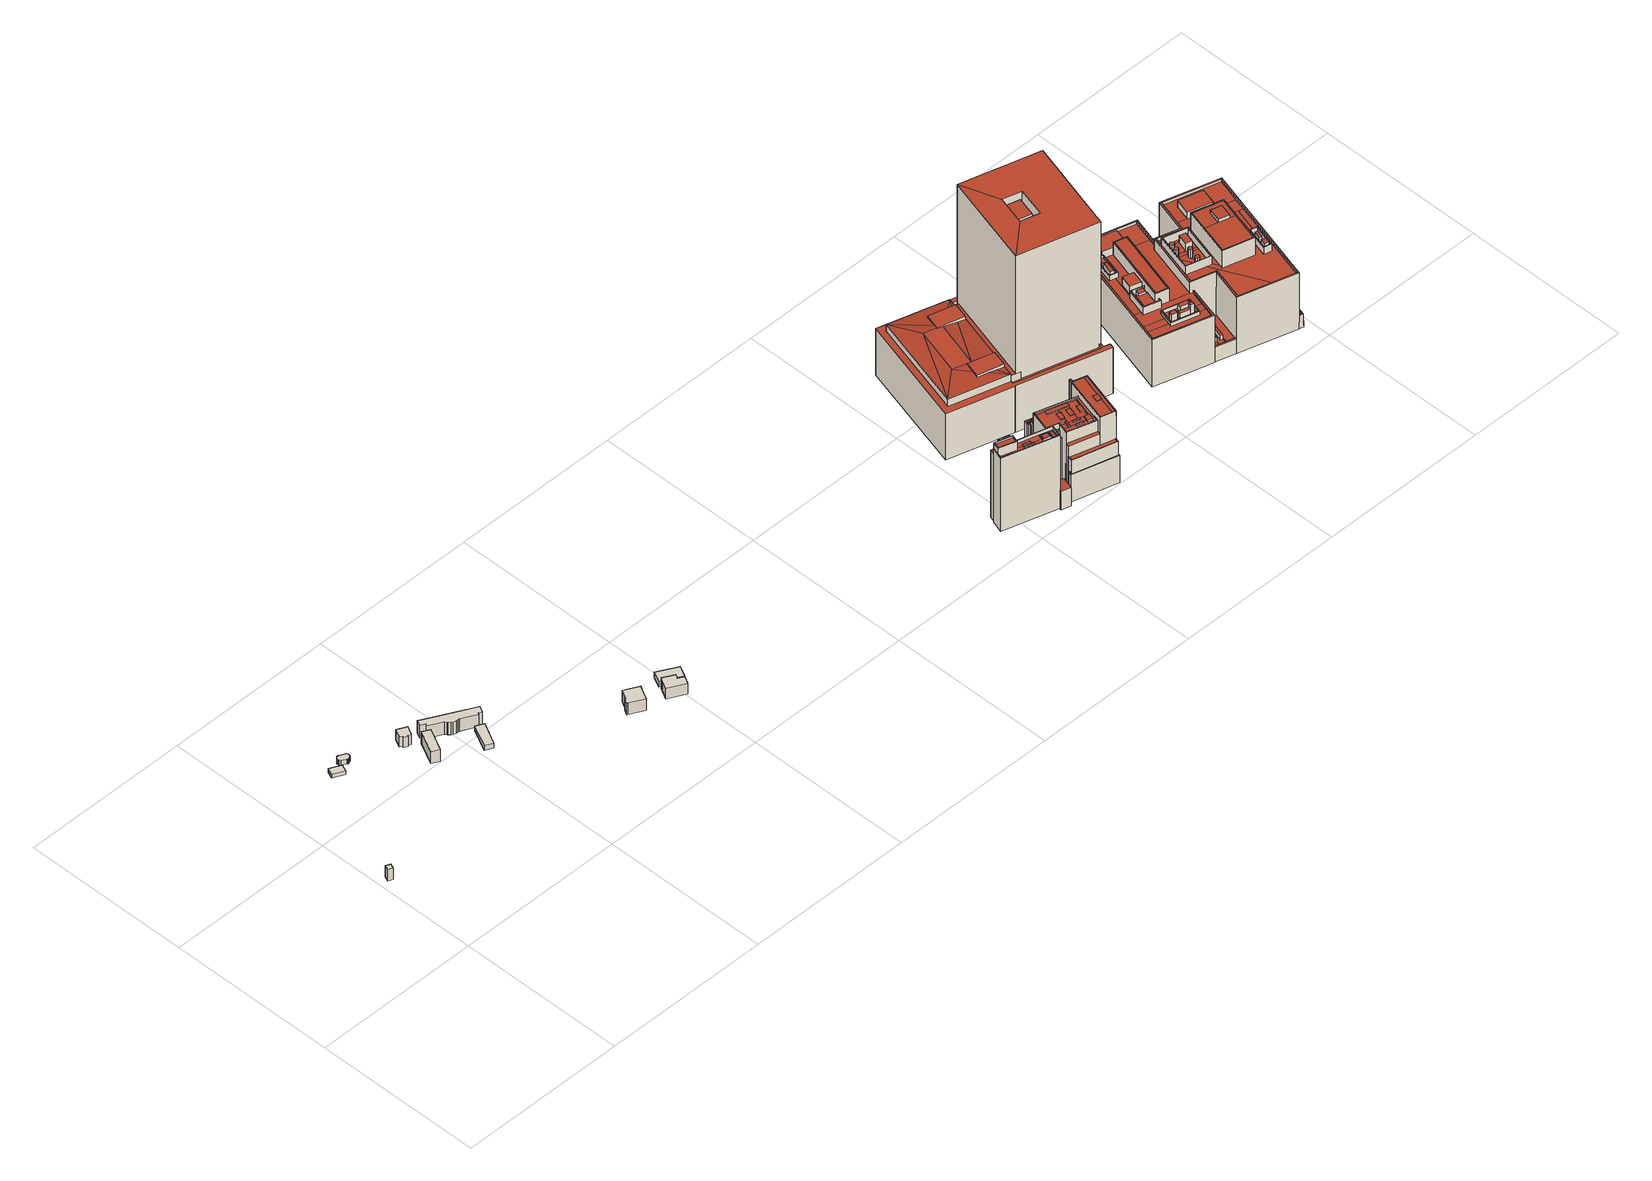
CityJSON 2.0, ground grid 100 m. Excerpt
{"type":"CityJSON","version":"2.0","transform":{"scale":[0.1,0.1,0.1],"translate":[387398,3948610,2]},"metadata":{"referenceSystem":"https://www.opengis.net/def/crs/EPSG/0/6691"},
"CityObjects":{
"building1":{"type":"Building","attributes":{"大字・町コード":"52","13_区市町村コード_大字・町コード_町・丁目コード":"13101052000","measuredHeight":7.7,"BuildingDetails.buildingRoofEdgeArea":8.71,"BuildingDetails.districtsAndZonesType":"5","BuildingDetails.prefecture":"13","BuildingDetails.city":"13101","BuildingDetails.surveyYear":2016},"address":[{"country":"日本","locality":"東京都千代田区日比谷公園"}],"geometry":[{"type":"Solid","lod":"1","boundaries":[[[[0,1,2,3]],[[2,4,5,3]],[[1,6,4,2]],[[0,7,6,1]],[[3,5,7,0]],[[4,6,7,5]]]]}]},
"building2":{"type":"Building","attributes":{"大字・町コード":"52","13_区市町村コード_大字・町コード_町・丁目コード":"13101052000","measuredHeight":5.7,"BuildingDetails.buildingRoofEdgeArea":31.74,"BuildingDetails.districtsAndZonesType":"5","BuildingDetails.prefecture":"13","BuildingDetails.city":"13101","BuildingDetails.surveyYear":2016},"address":[{"country":"日本","locality":"東京都千代田区日比谷公園"}],"geometry":[{"type":"Solid","lod":"1","boundaries":[[[[8,9,10,11]],[[10,12,13,11]],[[9,14,12,10]],[[8,15,14,9]],[[11,13,15,8]],[[12,14,15,13]]]]}]},
"building3":{"type":"Building","attributes":{"大字・町コード":"52","13_区市町村コード_大字・町コード_町・丁目コード":"13101052000","measuredHeight":4.7,"BuildingDetails.buildingRoofEdgeArea":23.16,"BuildingDetails.districtsAndZonesType":"5","BuildingDetails.prefecture":"13","BuildingDetails.city":"13101","BuildingDetails.surveyYear":2016},"address":[{"country":"日本","locality":"東京都千代田区日比谷公園"}],"geometry":[{"type":"Solid","lod":"1","boundaries":[[[[16,17,18,19,20,21,22,23,24,25,26,27,28,29,30,31,32,33,34,35,36,37,38]],[[37,39,40,38]],[[36,41,39,37]],[[35,42,41,36]],[[34,43,42,35]],[[33,44,43,34]],[[32,45,44,33]],[[31,46,45,32]],[[30,47,46,31]],[[29,48,47,30]],[[28,49,48,29]],[[27,50,49,28]],[[26,51,50,27]],[[25,52,51,26]],[[24,53,52,25]],[[23,54,53,24]],[[22,55,54,23]],[[21,56,55,22]],[[20,57,56,21]],[[19,58,57,20]],[[18,59,58,19]],[[17,60,59,18]],[[16,61,60,17]],[[38,40,61,16]],[[39,41,42,43,44,45,46,47,48,49,50,51,52,53,54,55,56,57,58,59,60,61,40]]]]}]},
"building4":{"type":"Building","attributes":{"大字・町コード":"52","13_区市町村コード_大字・町コード_町・丁目コード":"13101052000","measuredHeight":10.8,"BuildingDetails.buildingRoofEdgeArea":73.66,"BuildingDetails.districtsAndZonesType":"5","BuildingDetails.prefecture":"13","BuildingDetails.city":"13101","BuildingDetails.surveyYear":2016},"address":[{"country":"日本","locality":"東京都千代田区日比谷公園"}],"geometry":[{"type":"Solid","lod":"1","boundaries":[[[[62,63,64,65]],[[64,66,67,65]],[[63,68,66,64]],[[62,69,68,63]],[[65,67,69,62]],[[66,68,69,67]]]]}]},
"building5":{"type":"Building","attributes":{"大字・町コード":"52","13_区市町村コード_大字・町コード_町・丁目コード":"13101052000","measuredHeight":10.6,"BuildingDetails.buildingRoofEdgeArea":38.74,"BuildingDetails.districtsAndZonesType":"5","BuildingDetails.prefecture":"13","BuildingDetails.city":"13101","BuildingDetails.surveyYear":2016},"address":[{"country":"日本","locality":"東京都千代田区日比谷公園"}],"geometry":[{"type":"Solid","lod":"1","boundaries":[[[[70,71,72,73,74,75,76,77]],[[76,78,79,77]],[[75,80,78,76]],[[74,81,80,75]],[[73,82,81,74]],[[72,83,82,73]],[[71,84,83,72]],[[70,85,84,71]],[[77,79,85,70]],[[78,80,81,82,83,84,85,79]]]]}]},
"building6":{"type":"Building","attributes":{"大字・町コード":"52","13_区市町村コード_大字・町コード_町・丁目コード":"13101052000","measuredHeight":16.7,"BuildingDetails.buildingRoofEdgeArea":99.58,"BuildingDetails.districtsAndZonesType":"5","BuildingDetails.prefecture":"13","BuildingDetails.city":"13101","BuildingDetails.surveyYear":2016},"address":[{"country":"日本","locality":"東京都千代田区日比谷公園"}],"geometry":[{"type":"Solid","lod":"1","boundaries":[[[[86,87,88,89,90,91,92,93,94,95,96,97,98,99,100,101]],[[100,102,103,101]],[[99,104,102,100]],[[98,105,104,99]],[[97,106,105,98]],[[96,107,106,97]],[[95,108,107,96]],[[94,109,108,95]],[[93,110,109,94]],[[92,111,110,93]],[[91,112,111,92]],[[90,113,112,91]],[[89,114,113,90]],[[88,115,114,89]],[[87,116,115,88]],[[86,117,116,87]],[[101,103,117,86]],[[102,104,105,106,107,108,109,110,111,112,113,114,115,116,117,103]]]]}]},
"building7":{"type":"Building","attributes":{"大字・町コード":"52","13_区市町村コード_大字・町コード_町・丁目コード":"13101052000","measuredHeight":3.3,"BuildingDetails.buildingRoofEdgeArea":74.01,"BuildingDetails.districtsAndZonesType":"5","BuildingDetails.prefecture":"13","BuildingDetails.city":"13101","BuildingDetails.surveyYear":2016},"address":[{"country":"日本","locality":"東京都千代田区日比谷公園"}],"geometry":[{"type":"Solid","lod":"1","boundaries":[[[[118,119,120,121]],[[120,122,123,121]],[[119,124,122,120]],[[118,125,124,119]],[[121,123,125,118]],[[122,124,125,123]]]]}]},
"building8":{"type":"Building","attributes":{"大字・町コード":"52","13_区市町村コード_大字・町コード_町・丁目コード":"13101052000","measuredHeight":10.3,"BuildingDetails.buildingRoofEdgeArea":91.82,"BuildingDetails.districtsAndZonesType":"5","BuildingDetails.prefecture":"13","BuildingDetails.city":"13101","BuildingDetails.surveyYear":2016},"address":[{"country":"日本","locality":"東京都千代田区日比谷公園"}],"geometry":[{"type":"Solid","lod":"1","boundaries":[[[[126,127,128,129,130,131,132,133]],[[132,134,135,133]],[[131,136,134,132]],[[130,137,136,131]],[[129,138,137,130]],[[128,139,138,129]],[[127,140,139,128]],[[126,141,140,127]],[[133,135,141,126]],[[134,136,137,138,139,140,141,135]]]]}]},
"building9":{"type":"Building","attributes":{"大字・町コード":"52","13_区市町村コード_大字・町コード_町・丁目コード":"13101052000","荒川水系荒川洪水浸水想定区域（想定最大規模）.規模":"L2","荒川水系荒川洪水浸水想定区域（想定最大規模）.浸水ランク":"1","荒川水系荒川洪水浸水想定区域（想定最大規模）.浸水深":0.25,"荒川水系荒川洪水浸水想定区域（想定最大規模）.継続時間":0,"measuredHeight":14.2,"BuildingDetails.buildingRoofEdgeArea":78.09,"BuildingDetails.districtsAndZonesType":"5","BuildingDetails.prefecture":"13","BuildingDetails.city":"13101","BuildingDetails.surveyYear":2016},"address":[{"country":"日本","locality":"東京都千代田区日比谷公園"}],"geometry":[{"type":"Solid","lod":"1","boundaries":[[[[142,143,144,145,146,147,148,149]],[[148,150,151,149]],[[147,152,150,148]],[[146,153,152,147]],[[145,154,153,146]],[[144,155,154,145]],[[143,156,155,144]],[[142,157,156,143]],[[149,151,157,142]],[[150,152,153,154,155,156,157,151]]]]}]},
"building10":{"type":"Building","attributes":{"大字・町コード":"52","13_区市町村コード_大字・町コード_町・丁目コード":"13101052000","荒川水系荒川洪水浸水想定区域（想定最大規模）.規模":"L2","荒川水系荒川洪水浸水想定区域（想定最大規模）.浸水ランク":"1","荒川水系荒川洪水浸水想定区域（想定最大規模）.浸水深":0.25,"荒川水系荒川洪水浸水想定区域（想定最大規模）.継続時間":0,"measuredHeight":5.9,"BuildingDetails.buildingRoofEdgeArea":93.12,"BuildingDetails.districtsAndZonesType":"5","BuildingDetails.prefecture":"13","BuildingDetails.city":"13101","BuildingDetails.surveyYear":2016},"address":[{"country":"日本","locality":"東京都千代田区日比谷公園"}],"geometry":[{"type":"Solid","lod":"1","boundaries":[[[[158,159,160,161,162,163]],[[162,164,165,163]],[[161,166,164,162]],[[160,167,166,161]],[[159,168,167,160]],[[158,169,168,159]],[[163,165,169,158]],[[164,166,167,168,169,165]]]]}]},
"building11":{"type":"Building","attributes":{"大字・町コード":"57","町・丁目コード":"1","13_区市町村コード_大字・町コード_町・丁目コード":"13101057001","地区計画":"大手町・丸の内・有楽町地区","荒川水系荒川洪水浸水想定区域（想定最大規模）.規模":"L2","荒川水系荒川洪水浸水想定区域（想定最大規模）.浸水ランク":"2","荒川水系荒川洪水浸水想定区域（想定最大規模）.浸水深":0.6,"荒川水系荒川洪水浸水想定区域（想定最大規模）.継続時間":21,"measuredHeight":53.8,"BuildingDetails.buildingRoofEdgeArea":457.47,"BuildingDetails.districtsAndZonesType":"10","BuildingDetails.prefecture":"13","BuildingDetails.city":"13101","BuildingDetails.surveyYear":2016},"address":[{"country":"日本","locality":"東京都千代田区有楽町一丁目"}],"geometry":[{"type":"Solid","lod":"2","boundaries":[[[[170,171,172,173,174,175,176,177,178,179,180,181,182,183,184,185,186,187]],[[188,189,190,191,192,193,194]],[[195,196,197,198,199,200,201,202,203,204,205,206,207]],[[208,209,210,211,212,213,214,215]],[[216,217,218,219,220,221,222,223,224,225]],[[226,227,228,229]],[[230,231,232,233]],[[234,235,236,237,238,239,240,241,242,243]],[[239,238,235,234,244,245,246,247,248,249,250,251,252]],[[250,247,246,253,254,251]],[[255,256,257,241,240,258,259,252,251,254,260]],[[261,255,260,262,263,257,256,264]],[[265,266,267,268,269,270,271,272,273,274,275,276,277]],[[278,279,280,281]],[[282,283,284,285]],[[286,287,288,289]],[[290,291,292,293,294,295,296,297]],[[292,291,296,295]],[[298,299,300,301]],[[302,303,304,305]],[[306,307,308,309]],[[310,303,302,311,312,305,304,313]],[[190,189,171,170]],[[188,172,171,189]],[[194,173,172,188]],[[174,173,194,193]],[[190,170,187,206,205,191]],[[196,195,185,184]],[[207,186,185,195]],[[207,206,187,186]],[[197,196,184,183]],[[212,211,199,198]],[[200,199,211,210]],[[200,210,209,201]],[[201,209,208,202]],[[215,203,202,208]],[[197,183,182,222,221,213,212,198]],[[222,182,181,230,233,223]],[[213,221,220,242,270,269,214]],[[220,219,243,242]],[[229,228,225,224]],[[225,228,227,216]],[[217,216,227,226]],[[232,231,180,179]],[[181,180,231,230]],[[266,175,174,193,192,267]],[[266,265,176,175]],[[177,176,265,277]],[[269,268,204,203,215,214]],[[204,268,267,192,191,205]],[[274,273,253,246,245]],[[242,241,257,263,271,270]],[[272,271,263,262]],[[272,262,260,254,253,273]],[[314,315,276,275]],[[235,280,279,236]],[[236,279,278,237]],[[237,278,281,238]],[[238,281,280,235]],[[247,285,284,248]],[[249,248,284,283]],[[250,249,283,282]],[[247,250,282,285]],[[292,289,288,293]],[[293,288,287,294]],[[294,287,286,295]],[[295,286,289,292]],[[259,290,297,252]],[[239,252,297,296,240]],[[240,296,291,258]],[[258,291,290,259]],[[256,301,300,264]],[[261,264,300,299]],[[261,299,298,255]],[[256,255,298,301]],[[310,178,177,277,276,315,314,275,274,303]],[[233,232,179,178,310,313,218,217,226,229,224,223]],[[304,303,274,245,244]],[[218,313,304,244,234,243,219]],[[312,309,308,305]],[[305,308,307,302]],[[302,307,306,311]],[[311,306,309,312]]]],"semantics":{"surfaces":[{"type":"GroundSurface"},{"type":"RoofSurface"},{"type":"WallSurface"}],"values":[[0,1,1,1,1,1,1,1,1,1,1,1,1,1,1,1,1,1,1,1,1,1,2,2,2,2,2,2,2,2,2,2,2,2,2,2,2,2,2,2,2,2,2,2,2,2,2,2,2,2,2,2,2,2,2,2,2,2,2,2,2,2,2,2,2,2,2,2,2,2,2,2,2,2,2,2,2,2,2,2,2,2,2]]}}]},
"building12":{"type":"Building","attributes":{"大字・町コード":"57","町・丁目コード":"1","13_区市町村コード_大字・町コード_町・丁目コード":"13101057001","地区計画":"大手町・丸の内・有楽町地区","荒川水系荒川洪水浸水想定区域（想定最大規模）.規模":"L2","荒川水系荒川洪水浸水想定区域（想定最大規模）.浸水ランク":"1","荒川水系荒川洪水浸水想定区域（想定最大規模）.浸水深":0.39,"荒川水系荒川洪水浸水想定区域（想定最大規模）.継続時間":0,"measuredHeight":45.9,"BuildingDetails.buildingRoofEdgeArea":1138.18,"BuildingDetails.districtsAndZonesType":"10","BuildingDetails.prefecture":"13","BuildingDetails.city":"13101","BuildingDetails.surveyYear":2016},"address":[{"country":"日本","locality":"東京都千代田区有楽町一丁目"}],"geometry":[{"type":"Solid","lod":"2","boundaries":[[[[316,317,318,319,320,321,322,323,324,325,326,327,328,329,330,331,332,333,334,335,336,337,338,339,340,341,342,343]],[[344,345,346,347]],[[348,349,350,351,352,353]],[[353,352,354,355,351,350,356,357]],[[358,359,360,361,362,363,364,365,366]],[[367,368,369,370,371,372,373,374,375,376,377]],[[378,379,380,360,359,381,382]],[[383,384,385,386,387,362,361,388,389,390,391,370,369,392]],[[364,363,393,386,385,394,395,384,383,396,397,398,399,400]],[[401,402,399,398]],[[403,378,382,404,405,402,401,406,407,392,369,368,408,409,367,377]],[[410,411,388,361,360,380]],[[375,372,371,389,388,411,412,413,410,380,379,414,376]],[[415,416,417,418,419,420,421,422,423,424,425,426,427]],[[428,429,430,431,432,433]],[[434,435,436,437,438,439,440,441,442,443,444]],[[445,446,447,448,449,450]],[[451,452,453,454,455,456,457,458,459,460]],[[461,462,463,464,465,466,467,468]],[[469,470,471,472,473,474]],[[475,476,469,474,477]],[[478,479,480,481,482,483]],[[484,485,478,483,486,487,480,479]],[[488,470,469,476,489,490,475,477,491]],[[492,493,494,495]],[[496,497,498,499]],[[500,501,502,503]],[[504,505,506,507,508,509,510,511]],[[512,513,514,515,516]],[[517,518,519,520,521,522,523]],[[524,525,526,527]],[[528,529,530,531]],[[532,533,534,535]],[[536,537,538,539]],[[540,541,542,543]],[[544,545,546,547]],[[548,549,550,551]],[[552,553,554,555]],[[352,346,345,354]],[[354,345,344,355]],[[355,344,347,351]],[[351,347,346,352]],[[356,350,349,327,326]],[[328,327,349,348]],[[418,417,357,356,326,325]],[[419,418,325,324,497,496]],[[348,353,357,417,416,329,328]],[[329,416,415,330]],[[518,331,330,415,427,515,514,519]],[[366,365,421,420]],[[421,365,364,400,422]],[[422,400,399,402,405,423]],[[423,405,404,424]],[[424,404,382,381,425]],[[426,425,381,359,358]],[[442,441,428,433]],[[443,442,433,432]],[[430,429,440,439]],[[440,429,428,441]],[[321,320,434,444]],[[435,434,320,319]],[[438,437,317,316]],[[436,318,317,437]],[[436,435,319,318]],[[438,316,343,454,453,439]],[[451,322,321,444,443,432,431,452]],[[323,322,451,460]],[[439,453,452,431,430]],[[458,457,448,447]],[[450,449,456,455]],[[457,456,449,448]],[[463,462,335,334]],[[462,461,336,335]],[[336,461,468,337]],[[472,338,337,468,467,473]],[[471,339,338,472]],[[340,339,471,470]],[[466,474,473,467]],[[470,488,341,340]],[[491,342,341,488]],[[454,343,342,491,477,445,450,455]],[[445,477,474,466,465,506,505,501,500,523,522,516,515,427,426,358,366,420,419,496,499,446]],[[490,481,480,487,475]],[[476,475,487,486]],[[489,476,486,483,482]],[[489,482,481,490]],[[479,494,493,484]],[[484,493,492,485]],[[485,492,495,478]],[[478,495,494,479]],[[497,324,323,460,459,498]],[[499,498,459,458,447,446]],[[463,334,333,508,507,464]],[[508,333,332,509]],[[464,507,506,465]],[[503,502,504,511]],[[505,504,502,501]],[[509,332,331,518,517,510]],[[511,510,517,523,500,503]],[[520,513,512,521]],[[521,512,516,522]],[[513,520,519,514]],[[379,527,526,414]],[[525,403,377,376,414,526]],[[403,525,524,378]],[[378,524,527,379]],[[372,530,529,373]],[[373,529,528,374]],[[374,528,531,375]],[[375,531,530,372]],[[368,534,533,408]],[[408,533,532,409]],[[409,532,535,367]],[[367,535,534,368]],[[389,539,538,390]],[[391,390,538,537]],[[391,537,536,370]],[[389,371,370,536,539]],[[396,543,542,397]],[[406,401,398,397,542,541]],[[406,541,540,407]],[[396,383,392,407,540,543]],[[385,546,545,394]],[[394,545,544,395]],[[395,544,547,384]],[[384,547,546,385]],[[363,550,549,393]],[[387,386,393,549,548]],[[362,387,548,551]],[[363,362,551,550]],[[411,554,553,412]],[[412,553,552,413]],[[413,552,555,410]],[[410,555,554,411]]]],"semantics":{"surfaces":[{"type":"GroundSurface"},{"type":"RoofSurface"},{"type":"WallSurface"}],"values":[[0,1,1,1,1,1,1,1,1,1,1,1,1,1,1,1,1,1,1,1,1,1,1,1,1,1,1,1,1,1,1,1,1,1,1,1,1,1,2,2,2,2,2,2,2,2,2,2,2,2,2,2,2,2,2,2,2,2,2,2,2,2,2,2,2,2,2,2,2,2,2,2,2,2,2,2,2,2,2,2,2,2,2,2,2,2,2,2,2,2,2,2,2,2,2,2,2,2,2,2,2,2,2,2,2,2,2,2,2,2,2,2,2,2,2,2,2,2,2,2,2,2,2,2,2,2,2,2,2,2,2,2,2,2]]}}]},
"building13":{"type":"Building","attributes":{"name":"第一生命館内郵便局","大字・町コード":"57","町・丁目コード":"1","13_区市町村コード_大字・町コード_町・丁目コード":"13101057001","地区計画":"大手町・丸の内・有楽町地区","荒川水系荒川洪水浸水想定区域（想定最大規模）.規模":"L2","荒川水系荒川洪水浸水想定区域（想定最大規模）.浸水ランク":"2","荒川水系荒川洪水浸水想定区域（想定最大規模）.浸水深":0.69,"荒川水系荒川洪水浸水想定区域（想定最大規模）.継続時間":0,"measuredHeight":114.7,"BuildingDetails.buildingRoofEdgeArea":6138.52,"BuildingDetails.districtsAndZonesType":"10","BuildingDetails.prefecture":"13","BuildingDetails.city":"13101","BuildingDetails.surveyYear":2016},"address":[{"country":"日本","locality":"東京都千代田区有楽町一丁目"}],"geometry":[{"type":"Solid","lod":"2","boundaries":[[[[556,557,558,559,560,561,562,563,564,565,566,567,568,569,570,571]],[[572,573,574,575,576,577,578,579,580,581,582,583,584,585]],[[586,587,588,589,590,591,592,593,594,595,596,597,598,599]],[[600,601,602,603,604,605,606,607,608,609,610]],[[611,612,613,614]],[[612,615,616,611,614,617,618,613]],[[619,620,621,622]],[[623,624,625,626,627,628]],[[629,630,627,626,631,632,625,624]],[[633,634,635,636,637,638]],[[639,640,641,642,643,644]],[[645,646,647,648,649,650]],[[651,652,653,654,655,656,657,658,659,660,661,662,663,664,665,666,667,668,669,670,671,672,673,674,675,676,677,678]],[[679,680,681,682,683,684]],[[685,686,687,684,683]],[[688,681,680]],[[689,690,679]],[[684,689,679]],[[691,690,689,692]],[[693,690,691,694,695]],[[696,697,698,687,686,699,700,688,680,693,701]],[[698,702,687]],[[701,693,695]],[[684,687,702,703,692,689]],[[704,705,706,707]],[[708,709,710,711]],[[583,582,564,563]],[[581,565,564,582]],[[565,581,580,566]],[[579,567,566,580]],[[568,567,579,578]],[[585,593,592,572]],[[572,592,591,573]],[[573,591,590,574]],[[589,575,574,590]],[[575,589,588,576]],[[587,577,576,588]],[[594,606,605,595]],[[595,605,604,596]],[[596,604,603,597]],[[597,603,602,598]],[[598,602,601,599]],[[599,601,600,586]],[[615,608,607,673,672,616]],[[628,627,630,614,613]],[[647,612,611,642,641,648]],[[623,628,613,618]],[[671,643,642,611,616,672]],[[629,624,623,618,617]],[[630,629,617,614]],[[612,647,646,637,636,659,658,609,608,615]],[[626,621,620,631]],[[631,620,619,632]],[[632,619,622,625]],[[625,622,621,626]],[[646,645,638,637]],[[648,641,640,668,649]],[[662,633,638,645,650,663]],[[652,651,558,557]],[[558,651,678,559]],[[560,559,678,677]],[[654,653,556,571]],[[556,653,652,557]],[[669,668,640,639]],[[634,633,662,661]],[[668,667,693,680,664,663,650,649]],[[665,664,680,679]],[[665,679,690,666]],[[667,666,690,693]],[[707,706,694,691,692,703]],[[701,695,694,706,705,696]],[[705,704,697,696]],[[697,704,707,703,702,698]],[[711,710,685,683,682]],[[699,686,685,710,709]],[[699,709,708,700]],[[681,688,700,708,711,682]],[[656,569,568,578,577,587,586,600,610,657]],[[655,570,569,656]],[[570,655,654,571]],[[635,634,661,660]],[[635,660,659,636]],[[609,658,657,610]],[[677,676,561,560]],[[675,562,561,676]],[[674,584,583,563,562,675]],[[593,585,584,674,673,607,606,594]],[[643,671,670,644]],[[644,670,669,639]]]],"semantics":{"surfaces":[{"type":"GroundSurface"},{"type":"RoofSurface"},{"type":"WallSurface"}],"values":[[0,1,1,1,1,1,1,1,1,1,1,1,1,1,1,1,1,1,1,1,1,1,1,1,1,1,2,2,2,2,2,2,2,2,2,2,2,2,2,2,2,2,2,2,2,2,2,2,2,2,2,2,2,2,2,2,2,2,2,2,2,2,2,2,2,2,2,2,2,2,2,2,2,2,2,2,2,2,2,2,2,2,2,2,2,2,2,2,2]]}}]},
"building14":{"type":"Building","attributes":{"大字・町コード":"57","町・丁目コード":"1","13_区市町村コード_大字・町コード_町・丁目コード":"13101057001","地区計画":"大手町・丸の内・有楽町地区","荒川水系荒川洪水浸水想定区域（想定最大規模）.規模":"L2","荒川水系荒川洪水浸水想定区域（想定最大規模）.浸水ランク":"2","荒川水系荒川洪水浸水想定区域（想定最大規模）.浸水深":0.59,"荒川水系荒川洪水浸水想定区域（想定最大規模）.継続時間":21,"measuredHeight":50.3,"BuildingDetails.buildingRoofEdgeArea":6143.32,"BuildingDetails.districtsAndZonesType":"10","BuildingDetails.prefecture":"13","BuildingDetails.city":"13101","BuildingDetails.surveyYear":2016},"address":[{"country":"日本","locality":"東京都千代田区有楽町一丁目"}],"geometry":[{"type":"Solid","lod":"2","boundaries":[[[[712,713,714,715,716,717,718,719,720,721,722,723,724,725,726,727]],[[728,729,730,731]],[[732,733,734,735,736,737,738,739]],[[740,741,742,743]],[[744,745,746,747,748,749,750,751,752,753,754,755,756]],[[757,755,754,758]],[[759,745,744,760,761,747,746,762]],[[763,764,751,750,765,766]],[[766,765,767,768,769,770,771,772]],[[764,773,774,775,752,751]],[[776,775,774,777]],[[757,778,779,780,781,758,754,753,782,783,776,777,784,771,770,785,756,755]],[[786,787,742,741]],[[786,788,789,787]],[[788,790,791,789]],[[791,790,792,793]],[[792,794,795,793]],[[796,797,795,794]],[[740,743,797,796]],[[798,799,800,801,802,803,804,805,806,807,808,809,810,811,812,813,814,815,816,817,818,819,820,821,822,823,824,825]],[[808,826,816,815,809]],[[827,828,829,830,831,832,825,824,833,834,835,819,818,836,837]],[[837,838,831,830,839,840,841,827]],[[805,802,801,842,843,832,831,838,806]],[[844,845,846,847,848,849]],[[850,851,852,846,845,853,854,844,849,855]],[[856,850,855,857,858,852,851,859]],[[860,861,862,863]],[[864,865,866,867,868,869,870,871,872,873,874,875,876,877]],[[872,869,868,878,879,873]],[[877,876,879,878,880,881]],[[882,867,866,883,884,865,864,885]],[[886,887,888,889]],[[890,891,892,893]],[[894,895,896,897]],[[898,899,900,901,902,903,904,905,906,907,908,909]],[[910,911,912,913]],[[914,915,916,917,918,919,920,921,922,923,924,925,913,912,926]],[[927,928,929,930,931,932,933,934,935,936,937,938,939,940,941,916,915,942,943,944]],[[945,946,911,910,947,948,949,950]],[[929,951,921,920,952,934,933,953,954,930]],[[928,955,956,927,944,957,958,951,929]],[[949,923,922,950]],[[959,960,961,962,963,964,965,966]],[[967,968,964,963,969,970,962,961,971,972,973,960,959]],[[974,975,976,977,978,979,980,981,982,983,984,985]],[[986,987,988,989,990,991,992,975,974]],[[979,978,989,988]],[[993,994,995,996,997,998,999,1000,1001,1002]],[[998,997,1003,1004,996,995,1005,1006,1007,1008,1002,1001,1009,1010,1011,1012]],[[1013,1012,1011,1014,1015,1010,1009,1016]],[[1017,1018,1019,1020]],[[1021,1022,1023,1024,1025,1026]],[[1027,1024,1023,1028,1029,1022,1021,1030]],[[1031,1032,1033,1034]],[[1035,1036,1037,1038]],[[1039,1035,1038,1040,1041,1037,1036,1042]],[[1043,1044,1045,1046]],[[1047,1048,1049,1050]],[[1051,1052,1053,1054]],[[1055,1056,1057,1058]],[[1059,1060,1061,1062,1063,1064,1065,1066,1067,1068]],[[1069,1070,1071,1072]],[[1073,1074,1075,1076]],[[1077,1078,1079,1080]],[[1081,1080,1079,1082,1083,1078,1077,1084]],[[1085,1086,1087,1088,1089,1090,1091,1092]],[[1093,1094,1095,1096]],[[1097,1098,1095,1094]],[[1097,1099,1100,1098]],[[1099,1093,1096,1100]],[[1101,1102,1103,1104]],[[1105,1106,1107,1108,1109,1110]],[[1111,1112,1113,1114]],[[1115,1116,1117,1118]],[[1119,1120,1121,1122]],[[1120,1123,1124,1121]],[[1123,1125,1126,1124]],[[1119,1122,1126,1125]],[[1127,1128,1129,1130]],[[1131,1132,1133,1134,1135,1136,1137]],[[1138,1139,1140,1141,1142,1143,1144]],[[1145,1146,1147,1148,1149,1150,1151]],[[1152,1153,1154,1155,1156,1157,1158]],[[1159,1160,1161,1162,1163,1164,1165,1166]],[[1161,1160,1165,1164]],[[1167,1168,1169,1170]],[[1171,1172,1173,1174]],[[1175,1176,1177,1178]],[[1179,1180,1181,1182,1183,1184]],[[1185,1179,1184,1186,1187,1181,1180,1188]],[[1189,1190,1191,1192]],[[1193,1194,1190,1189]],[[1195,1196,1194,1193]],[[1192,1191,1196,1195]],[[1197,1198,1199,1200]],[[731,730,739,738]],[[739,730,729,732]],[[733,732,729,728]],[[735,719,718,736]],[[720,719,735,734]],[[737,736,718,717]],[[742,721,720,734,733,728,731,738,737,717,716,743]],[[789,881,880,888,887,723,722,787]],[[721,742,787,722]],[[1034,1033,1026,1025,795,797,715,714]],[[715,797,743,716]],[[791,914,926,902,901,885,864,877,881,789]],[[791,793,942,915,914]],[[908,907,943,942,793,795,1025,1024,1027]],[[741,740,760,744,756,785]],[[741,785,770,769,786]],[[786,769,768,788]],[[790,788,768,767]],[[792,790,767,765,750,749]],[[794,792,749,748]],[[794,748,747,761,796]],[[796,761,760,740]],[[863,862,883,866]],[[862,861,884,883]],[[861,860,865,884]],[[860,863,866,865]],[[889,888,880,878,868,867,882]],[[887,886,724,723]],[[892,891,870,869]],[[891,890,871,870]],[[890,893,872,871]],[[893,892,869,872]],[[873,879,896,895,874]],[[875,874,895,894]],[[876,875,894,897]],[[879,876,897,896]],[[886,889,882,885,901,900,725,724]],[[908,1027,1030,1032,1031,713,712,909]],[[899,726,725,900]],[[899,898,727,726]],[[898,909,712,727]],[[907,906,957,944,943]],[[926,912,911,946,903,902]],[[903,946,945,904]],[[905,904,945,950,922,921,951,958]],[[906,905,958,957]],[[1023,1019,1018,1028]],[[1029,1028,1018,1017]],[[1022,1029,1017,1020]],[[1023,1022,1020,1019]],[[1032,1030,1021,1026,1033]],[[714,713,1031,1034]],[[1038,1037,954,953]],[[1036,1035,968,967]],[[1037,1041,931,930,954]],[[1035,1039,965,964,968]],[[1039,1042,966,965]],[[1041,1040,932,931]],[[1042,1036,967,959,966]],[[1040,1038,953,933,932]],[[1045,1044,955,928]],[[1044,1043,956,955]],[[1043,1046,927,956]],[[927,1046,1045,928]],[[1047,1050,969,963]],[[1050,1049,970,969]],[[970,1049,1048,962]],[[1048,1047,963,962]],[[1054,1053,972,971]],[[1053,1052,973,972]],[[1052,1051,960,973]],[[1051,1054,971,961,960]],[[1056,1055,939,938]],[[1058,1057,937,936]],[[1057,1056,938,937]],[[1061,1060,919,918]],[[1065,1064,991,990]],[[991,1064,1063,992]],[[920,919,1060,1059,952]],[[1059,1068,935,934,952]],[[976,1067,1066,977]],[[1062,1061,918,917]],[[989,978,977,1066,1065,990]],[[1070,982,981,1086,1085,1071]],[[1070,1069,983,982]],[[1091,984,983,1069,1072,1092]],[[1092,1072,1071,1085]],[[941,1079,1078,916]],[[1081,1076,1075,1080]],[[1080,1075,1074,1077]],[[1077,1074,1073,1084]],[[1084,1073,1076,1081]],[[1083,975,992,1063,1062,917,916,1078]],[[1067,976,975,1083,1082,940,939,1055,1058,936,935,1068]],[[941,940,1082,1079]],[[1088,1087,980,979,988,987]],[[980,1087,1086,981]],[[1091,1090,985,984]],[[1090,1089,986,974,985]],[[1089,1088,987,986]],[[1095,1098,924,923,949,948]],[[1097,1094,999,998,1012,1013]],[[1094,1093,1000,999]],[[1098,1100,925,924]],[[1100,1096,947,910,913,925]],[[1093,1099,1016,1009,1001,1000]],[[1096,1095,948,947]],[[1099,1097,1013,1016]],[[1103,1102,1014,1011]],[[1102,1101,1015,1014]],[[1101,1104,1010,1015]],[[1104,1103,1011,1010]],[[1110,1109,1005,995]],[[1109,1108,1006,1005]],[[1108,1107,1007,1006]],[[1105,1110,995,994]],[[1105,994,993,1113,1112,1106]],[[1111,1008,1007,1107,1106,1112]],[[1111,1114,1002,1008]],[[1114,1113,993,1002]],[[1118,1117,1003,997]],[[1117,1116,1004,1003]],[[1116,1115,996,1004]],[[1115,1118,997,996]],[[766,772,1121,1124,763]],[[816,826,1123,1120,817]],[[773,764,763,1124,1126]],[[836,818,817,1120,1119]],[[1126,1122,784,777,774,773]],[[1119,1125,807,806,838,837,836]],[[1122,1121,772,771,784]],[[1125,1123,826,808,807]],[[1130,1129,803,802]],[[1129,1128,804,803]],[[1128,1127,805,804]],[[1127,1130,802,805]],[[1136,1135,810,809]],[[1135,1134,811,810]],[[1134,1133,812,811]],[[1133,1132,813,812]],[[1132,1131,814,813]],[[1131,1137,815,814]],[[1137,1136,809,815]],[[1143,1142,842,801,800]],[[1142,1141,843,842]],[[1141,1140,832,843]],[[1140,1139,825,832]],[[1139,1138,798,825]],[[1138,1144,799,798]],[[1144,1143,800,799]],[[1150,1149,839,830]],[[1149,1148,840,839]],[[1148,1147,841,840]],[[1147,1146,827,841]],[[1146,1145,828,827]],[[1145,1151,829,828]],[[1151,1150,830,829]],[[1157,1156,834,833]],[[1156,1155,835,834]],[[1155,1154,820,819,835]],[[1154,1153,821,820]],[[1153,1152,822,821]],[[1152,1158,823,822]],[[1158,1157,833,824,823]],[[1163,1162,781,780]],[[1159,1166,847,846,852,858]],[[1166,1165,848,847]],[[1162,1161,778,757,758,781]],[[779,778,1161,1164]],[[849,848,1165,1160,857,855]],[[1160,1159,858,857]],[[1164,1163,780,779]],[[1169,1168,859,851]],[[1168,1167,856,859]],[[1167,1170,850,856]],[[1170,1169,851,850]],[[1173,1172,853,845]],[[1172,1171,854,853]],[[1171,1174,844,854]],[[1174,1173,845,844]],[[1177,1176,762,746]],[[1176,1175,759,762]],[[1175,1178,745,759]],[[1178,1177,746,745]],[[782,1190,1194,783]],[[1192,1186,1184,1183,1189]],[[1189,1183,1182,1193]],[[1193,1182,1181,1187,1195]],[[1195,1187,1186,1192]],[[752,775,776,783,1194,1196]],[[753,752,1196,1191]],[[782,753,1191,1190]],[[1180,1199,1198,1188]],[[1185,1188,1198,1197]],[[1179,1185,1197,1200]],[[1180,1179,1200,1199]]]],"semantics":{"surfaces":[{"type":"GroundSurface"},{"type":"RoofSurface"},{"type":"WallSurface"}],"values":[[0,1,1,1,1,1,1,1,1,1,1,1,1,1,1,1,1,1,1,1,1,1,1,1,1,1,1,1,1,1,1,1,1,1,1,1,1,1,1,1,1,1,1,1,1,1,1,1,1,1,1,1,1,1,1,1,1,1,1,1,1,1,1,1,1,1,1,1,1,1,1,1,1,1,1,1,1,1,1,1,1,1,1,1,1,1,1,1,1,1,1,1,1,1,1,1,2,2,2,2,2,2,2,2,2,2,2,2,2,2,2,2,2,2,2,2,2,2,2,2,2,2,2,2,2,2,2,2,2,2,2,2,2,2,2,2,2,2,2,2,2,2,2,2,2,2,2,2,2,2,2,2,2,2,2,2,2,2,2,2,2,2,2,2,2,2,2,2,2,2,2,2,2,2,2,2,2,2,2,2,2,2,2,2,2,2,2,2,2,2,2,2,2,2,2,2,2,2,2,2,2,2,2,2,2,2,2,2,2,2,2,2,2,2,2,2,2,2,2,2,2,2,2,2,2,2,2,2,2,2,2,2,2,2,2,2,2,2,2,2,2,2,2,2,2,2,2,2,2,2,2,2,2,2,2,2,2,2,2,2,2,2,2,2,2,2,2,2,2,2,2,2,2,2,2,2,2,2,2,2,2,2,2,2,2,2,2,2,2,2,2,2]]}}]}
},
"vertices":[
[35,550,59],[9,562,59],[21,590,59],[48,578,59],[21,590,136],[48,578,136],[9,562,136],[35,550,136],
[420,1255,25],[354,1286,25],[373,1326,25],[438,1295,25],[373,1326,51],[438,1295,51],[354,1286,51],[420,1255,51],
[498,1337,25],[504,1334,25],[507,1328,25],[508,1323,25],[508,1315,25],[504,1307,25],[497,1301,25],[491,1300,25],[487,1299,25],[483,1299,25],[478,1300,25],[476,1302,25],[450,1319,25],[446,1326,25],[444,1330,25],[444,1335,25],[444,1338,25],[447,1343,25],[452,1348,25],[457,1350,25],[461,1351,25],[465,1352,25],[470,1349,25],[465,1352,57],[470,1349,57],[461,1351,57],[457,1350,57],[452,1348,57],[447,1343,57],[444,1338,57],[444,1335,57],[444,1330,57],[446,1326,57],[450,1319,57],[476,1302,57],[478,1300,57],[483,1299,57],[487,1299,57],[491,1300,57],[497,1301,57],[504,1307,57],[508,1315,57],[508,1323,57],[507,1328,57],[504,1334,57],[498,1337,57],
[812,991,23],[768,1014,23],[838,1146,23],[881,1123,23],[838,1146,103],[881,1123,103],[768,1014,103],[812,991,103],
[799,1176,22],[782,1185,22],[778,1177,22],[755,1189,22],[760,1198,22],[744,1206,22],[770,1256,22],[826,1227,22],[770,1256,89],[826,1227,89],[744,1206,89],[760,1198,89],[755,1189,89],[778,1177,89],[782,1185,89],[799,1176,89],
[1144,1029,20],[1124,1039,20],[1119,1030,20],[1029,1076,20],[1020,1075,20],[1008,1075,20],[991,1081,20],[983,1088,20],[973,1097,20],[969,1103,20],[964,1112,20],[881,1154,20],[888,1167,20],[861,1181,20],[877,1213,20],[1163,1066,20],[877,1213,104],[1163,1066,104],[861,1181,104],[888,1167,104],[881,1154,104],[964,1112,104],[969,1103,104],[973,1097,104],[983,1088,104],[991,1081,104],[1008,1075,104],[1020,1075,104],[1029,1076,104],[1119,1030,104],[1124,1039,104],[1144,1029,104],
[1062,870,23],[1017,893,23],[1085,1022,23],[1130,999,23],[1085,1022,55],[1130,999,55],[1017,893,55],[1062,870,55],
[1803,574,12],[1780,531,12],[1696,576,12],[1692,578,12],[1708,609,12],[1713,607,12],[1741,659,12],[1825,615,12],[1741,659,90],[1825,615,90],[1713,607,90],[1708,609,90],[1692,578,90],[1696,576,90],[1780,531,90],[1803,574,90],
[2010,555,9],[1998,533,9],[2031,515,9],[2006,469,9],[1907,522,9],[1935,573,9],[1944,591,9],[1978,572,9],[1944,591,81],[1978,572,81],[1935,573,81],[1907,522,81],[2006,469,81],[2031,515,81],[1998,533,81],[2010,555,81],
[2073,571,11],[2058,543,11],[2002,572,11],[1940,605,11],[1973,667,11],[2091,604,11],[1973,667,47],[2091,604,47],[1940,605,47],[2002,572,47],[2058,543,47],[2073,571,47],
[4231,148,3],[4283,132,3],[4263,62,3],[4209,78,3],[4212,89,3],[3895,181,3],[3916,253,3],[3919,252,3],[3920,255,3],[3923,254,3],[3933,287,3],[3973,275,3],[3976,284,3],[3983,282,3],[3989,303,3],[4085,273,3],[4073,231,3],[4242,183,3],[4263,62,130],[4283,132,130],[4231,148,130],[4231,147,130],[4214,88,130],[4212,89,130],[4209,78,130],[4085,273,297],[3989,303,297],[3983,282,297],[3986,281,297],[3991,299,297],[4082,271,297],[4069,229,297],[4238,181,297],[4232,161,297],[4235,160,297],[4231,147,297],[4242,183,297],[4073,231,297],[4238,181,289],[4069,229,289],[4082,271,289],[3991,299,289],[3986,281,289],[4035,267,289],[4022,222,289],[4232,161,289],[4030,264,506],[4018,225,506],[4022,224,506],[4020,219,506],[4021,219,506],[4035,267,506],[3976,284,506],[3964,241,506],[3968,240,506],[3979,279,506],[4018,225,500],[4030,264,500],[3979,279,500],[3968,240,500],[3973,275,462],[3933,287,462],[3923,254,462],[3964,241,462],[4012,191,481],[4048,180,481],[4052,190,481],[4092,177,481],[4089,166,481],[4147,148,481],[4152,167,481],[4155,180,481],[4021,219,481],[4020,219,481],[4009,181,481],[3907,212,481],[3905,206,481],[4041,162,481],[4045,173,481],[4096,156,481],[4093,145,481],[4142,129,481],[4143,134,481],[3899,184,481],[4138,114,481],[4193,111,481],[4205,153,481],[4208,164,481],[4195,156,481],[4186,122,481],[4189,99,481],[4208,107,481],[4212,92,481],[4231,158,481],[4220,149,481],[3916,253,501],[3895,181,501],[4214,88,501],[4235,160,501],[4022,222,501],[4021,219,501],[4231,158,501],[4212,92,501],[3899,184,501],[3907,212,501],[3911,225,501],[3918,249,501],[3919,252,501],[4092,177,487],[4052,190,487],[4048,180,487],[4089,166,487],[4093,145,487],[4096,156,487],[4045,173,487],[4041,162,487],[4154,164,489],[4146,136,489],[4184,126,489],[4191,154,489],[4186,122,492],[4195,156,492],[4191,154,492],[4184,126,492],[4146,136,492],[4154,164,492],[4152,167,492],[4143,134,492],[4193,111,487],[4208,107,487],[4220,149,487],[4205,153,487],[3911,214,540],[3907,212,540],[4009,181,540],[4007,185,540],[3922,251,531],[3911,214,531],[4007,185,531],[4018,222,531],[3920,255,540],[3922,251,540],[4018,222,540],[4022,224,540],[3911,225,481],[3918,249,481],
[4549,32,6],[4552,31,6],[4545,7,6],[4280,79,6],[4287,104,6],[4295,102,6],[4298,115,6],[4299,115,6],[4305,138,6],[4304,138,6],[4318,181,6],[4250,204,6],[4257,227,6],[4254,228,6],[4290,348,6],[4290,347,6],[4298,371,6],[4296,372,6],[4303,397,6],[4299,398,6],[4307,425,6],[4548,353,6],[4550,358,6],[4559,355,6],[4554,339,6],[4633,316,6],[4554,40,6],[4552,40,6],[4313,190,391],[4319,207,391],[4306,211,391],[4300,194,391],[4257,227,346],[4250,204,346],[4298,188,346],[4300,194,346],[4306,211,346],[4306,212,346],[4319,207,346],[4313,190,346],[4318,181,346],[4325,206,346],[4527,272,417],[4514,276,417],[4511,266,417],[4476,152,417],[4474,145,417],[4463,110,417],[4459,95,417],[4474,90,417],[4483,119,417],[4388,258,417],[4375,215,417],[4366,183,417],[4388,177,417],[4418,168,417],[4428,201,417],[4406,208,417],[4418,251,417],[4441,245,417],[4446,262,417],[4394,278,417],[4339,317,417],[4457,282,417],[4506,267,417],[4292,344,417],[4288,332,417],[4354,157,417],[4381,149,417],[4421,138,417],[4440,132,417],[4446,153,417],[4472,153,417],[4428,165,417],[4425,155,417],[4385,167,417],[4362,184,417],[4436,118,417],[4418,128,417],[4378,139,417],[4353,154,417],[4342,157,417],[4343,160,417],[4317,168,417],[4308,140,417],[4352,187,417],[4325,195,417],[4333,296,417],[4257,230,417],[4329,208,417],[4355,198,417],[4365,195,417],[4353,221,417],[4366,265,417],[4494,228,417],[4481,184,417],[4459,191,417],[4472,234,417],[4451,261,417],[4290,348,424],[4254,228,424],[4325,206,424],[4305,138,424],[4474,87,424],[4483,119,424],[4474,90,424],[4308,140,424],[4329,208,424],[4257,230,424],[4292,344,424],[4527,272,424],[4528,275,424],[4284,81,187],[4543,10,187],[4545,16,187],[4290,86,187],[4294,99,187],[4289,100,187],[4287,104,190],[4280,79,190],[4545,7,190],[4552,31,190],[4549,32,190],[4545,16,190],[4543,10,190],[4284,81,190],[4289,100,190],[4294,99,190],[4295,102,190],[4467,64,277],[4467,65,277],[4300,111,277],[4294,88,277],[4543,20,277],[4549,41,277],[4298,115,279],[4290,86,279],[4545,16,279],[4552,40,279],[4549,41,279],[4543,20,279],[4294,88,279],[4300,111,279],[4298,112,279],[4299,115,279],[4307,425,303],[4299,398,303],[4303,397,303],[4305,401,303],[4542,327,303],[4546,339,303],[4545,339,303],[4548,353,303],[4546,341,463],[4554,339,463],[4559,355,463],[4550,358,463],[4545,339,463],[4546,339,463],[4471,67,463],[4548,337,463],[4467,65,463],[4577,189,459],[4566,150,459],[4537,48,459],[4552,43,459],[4630,314,459],[4615,318,459],[4539,158,459],[4550,197,459],[4548,337,459],[4471,67,459],[4633,316,463],[4630,314,463],[4552,43,463],[4554,40,463],[4550,197,462],[4539,158,462],[4566,150,462],[4577,189,462],[4474,87,349],[4305,138,349],[4298,112,349],[4467,65,349],[4536,303,318],[4542,324,318],[4307,397,318],[4300,377,318],[4307,397,320],[4542,324,320],[4542,327,320],[4305,401,320],[4296,372,320],[4298,371,320],[4299,377,320],[4300,377,320],[4301,373,346],[4293,347,346],[4390,317,346],[4528,275,346],[4535,300,346],[4299,377,349],[4290,348,349],[4390,317,349],[4293,347,349],[4301,373,349],[4535,300,349],[4536,303,349],[4339,317,422],[4333,296,422],[4451,261,422],[4457,282,422],[4418,251,422],[4406,208,422],[4428,201,422],[4441,245,422],[4366,265,422],[4353,221,422],[4375,215,422],[4388,258,422],[4388,177,422],[4385,167,422],[4425,155,422],[4428,165,422],[4365,195,422],[4355,198,422],[4342,157,422],[4353,154,422],[4378,139,422],[4418,128,422],[4421,138,422],[4381,149,422],[4446,153,428],[4436,118,428],[4463,110,428],[4474,145,428],[4472,234,422],[4459,191,422],[4481,184,422],[4494,228,422],
[4437,616,5],[4061,722,5],[4247,1385,5],[4624,1276,5],[4623,1276,5],[5152,1126,5],[5145,1102,5],[5138,1104,5],[5105,989,5],[5111,987,5],[5001,605,5],[4995,607,5],[4963,496,5],[4973,493,5],[4966,467,5],[4438,616,5],[5122,1088,169],[5091,982,169],[5098,980,169],[4993,617,169],[4987,619,169],[4952,499,170],[4963,496,170],[4995,607,169],[5001,605,169],[5111,987,169],[5105,989,169],[5138,1104,169],[5109,1112,169],[5103,1093,169],[4942,502,205],[4952,499,205],[4987,619,205],[4993,617,205],[5098,980,205],[5091,982,205],[5122,1088,205],[5103,1093,205],[5101,1083,205],[5108,1080,205],[5078,974,205],[5084,972,205],[4986,630,205],[4979,632,205],[4942,502,250],[4979,632,250],[4986,630,250],[5084,972,250],[5078,974,250],[5108,1080,250],[5101,1083,250],[5098,1074,250],[4944,529,250],[4943,529,250],[4936,504,250],[4640,1214,1148],[4483,659,1148],[4670,815,1148],[4717,984,1148],[4944,529,1148],[5101,1083,1148],[4827,954,1148],[4780,784,1148],[4796,934,1128],[4715,956,1128],[4685,844,1128],[4765,822,1128],[4780,784,1074],[4789,816,1074],[4765,822,1074],[4685,844,1074],[4678,846,1074],[4670,815,1074],[4827,954,1074],[4717,984,1074],[4715,956,1074],[4796,934,1074],[4452,667,297],[4444,639,297],[4925,503,297],[4933,532,297],[4511,651,297],[4510,650,297],[4617,1251,297],[4605,1211,297],[4637,1202,297],[4640,1213,297],[5087,1087,297],[5095,1116,297],[4510,650,343],[4511,651,343],[4483,659,343],[4637,1202,343],[4605,1211,343],[4450,668,343],[4247,1385,320],[4061,722,320],[4437,616,320],[4438,616,320],[4966,467,320],[4973,493,320],[4936,504,320],[4943,529,320],[4933,532,320],[4925,503,320],[4444,639,320],[4452,667,320],[4450,668,320],[4447,656,320],[4105,753,320],[4270,1335,320],[4612,1238,320],[4605,1211,320],[4617,1251,320],[5095,1116,320],[5087,1087,320],[5101,1083,320],[5098,1074,320],[5109,1112,320],[5145,1102,320],[5152,1126,320],[4623,1276,320],[4624,1276,320],[4105,753,366],[4447,656,366],[4377,738,371],[4312,755,371],[4324,799,375],[4258,875,381],[4337,848,380],[4367,840,380],[4365,845,381],[4416,727,371],[4339,1154,381],[4270,1335,366],[4421,1153,379],[4415,1132,381],[4612,1238,366],[4439,1219,372],[4543,1190,372],[4591,1177,366],[4565,1084,366],[4523,1096,371],[4486,807,366],[4461,715,366],[4576,1181,368],[4444,1117,381],[4413,1126,381],[4565,1084,387],[4591,1177,387],[4439,1219,387],[4413,1126,387],[4461,715,387],[4486,807,387],[4337,848,387],[4312,755,387],
[5678,1001,7],[5677,998,7],[5796,964,7],[5797,966,7],[6134,871,7],[6134,868,7],[6154,863,7],[5950,128,7],[5926,135,7],[5926,134,7],[5589,230,7],[5589,232,7],[5470,267,7],[5469,264,7],[5131,360,7],[5340,1097,7],[5928,140,85],[5946,135,85],[6148,859,85],[6132,864,85],[5946,135,95],[5928,140,95],[5926,135,95],[5949,129,95],[6154,863,95],[6134,868,95],[6132,864,95],[6148,859,95],[6124,865,389],[5920,144,389],[5926,134,389],[6134,871,389],[6084,724,374],[5960,759,374],[5821,798,374],[5762,815,374],[5746,757,374],[5604,797,374],[5601,784,374],[5766,738,374],[5779,734,374],[5959,684,374],[5999,672,374],[6036,662,374],[6065,654,374],[5985,483,374],[5948,494,374],[5986,851,374],[6124,865,374],[5802,956,374],[5847,890,374],[5599,759,374],[5712,726,374],[5576,697,374],[5582,698,374],[5513,473,374],[5654,433,374],[5599,235,374],[5802,178,374],[5653,499,374],[5535,533,374],[5745,717,374],[5715,611,374],[5742,604,374],[5701,458,374],[5682,498,374],[5989,482,374],[5951,347,374],[5906,360,374],[5944,495,374],[5875,387,374],[5695,437,374],[5680,491,374],[5920,144,374],[5599,235,389],[5589,230,389],[5654,433,389],[5645,428,389],[5513,473,389],[5503,468,389],[5604,797,389],[5599,807,389],[5746,757,389],[5741,767,389],[5802,956,389],[5797,966,389],[5581,652,374],[5586,662,374],[5597,665,374],[5600,663,374],[5656,646,374],[5675,709,374],[5709,699,374],[5689,635,374],[5715,628,374],[5739,714,374],[5703,724,374],[5609,704,374],[5618,697,374],[5618,686,374],[5609,679,374],[5598,682,374],[5593,692,374],[5598,702,374],[5587,699,374],[5540,536,374],[5650,504,374],[5637,532,374],[5631,528,374],[5620,530,374],[5615,540,374],[5620,550,374],[5628,552,374],[5586,642,374],[5602,753,374],[5637,595,374],[5633,605,374],[5638,615,374],[5649,617,374],[5669,622,374],[5597,639,374],[5631,553,374],[5640,546,374],[5640,535,374],[5677,497,374],[5680,504,374],[5710,612,374],[5657,610,374],[5657,599,374],[5648,592,374],[5606,657,374],[5606,646,374],[5951,369,374],[5929,375,374],[5916,379,374],[5911,362,374],[5948,352,374],[5953,368,374],[5964,428,374],[5951,432,374],[5932,437,374],[5937,406,374],[5959,399,374],[5969,427,374],[5976,470,374],[5984,479,374],[5947,490,374],[5963,474,374],[5530,354,125],[5520,357,125],[5504,299,125],[5514,296,125],[5557,452,95],[5530,354,95],[5514,296,95],[5506,267,95],[5539,257,95],[5547,287,95],[5535,291,95],[5551,349,95],[5564,346,95],[5568,360,95],[5551,365,95],[5570,431,95],[5590,425,95],[5595,442,95],[5543,256,95],[5572,359,95],[5592,242,95],[5645,428,95],[5472,276,95],[5504,299,95],[5520,357,95],[5525,461,95],[5470,267,105],[5589,232,105],[5592,242,105],[5472,276,105],[5551,349,125],[5535,291,125],[5547,287,125],[5564,346,125],[5570,431,125],[5551,365,125],[5572,359,125],[5590,425,125],[5340,1097,328],[5131,360,328],[5469,264,328],[5525,462,328],[5517,464,328],[5463,274,328],[5141,365,328],[5346,1087,328],[5668,996,328],[5613,803,328],[5621,801,328],[5678,1001,328],[5436,348,313],[5481,336,313],[5492,377,313],[5448,389,313],[5503,468,313],[5503,469,313],[5392,501,313],[5337,517,313],[5332,498,313],[5236,525,313],[5241,544,313],[5196,557,313],[5170,467,313],[5291,433,313],[5302,470,313],[5459,425,313],[5517,464,313],[5505,906,313],[5372,945,313],[5365,946,313],[5363,939,313],[5376,936,313],[5338,798,313],[5324,802,313],[5280,649,313],[5348,630,313],[5355,653,313],[5291,672,313],[5313,746,313],[5376,728,313],[5432,924,313],[5507,903,313],[5599,807,313],[5613,803,313],[5632,870,313],[5141,365,313],[5463,274,313],[5431,329,313],[5274,374,313],[5279,393,313],[5159,428,313],[5310,962,313],[5272,652,313],[5289,812,313],[5327,950,313],[5398,1037,313],[5532,999,313],[5668,996,313],[5346,1087,313],[5362,935,313],[5356,916,313],[5356,913,313],[5347,882,313],[5328,816,313],[5325,807,313],[5335,804,313],[5371,933,313],[5330,944,313],[5294,815,313],[5308,821,313],[5327,887,313],[5347,885,313],[5324,892,313],[5334,923,313],[5313,524,313],[5317,523,313],[5347,626,313],[5275,646,313],[5265,612,313],[5277,609,313],[5280,616,313],[5289,613,313],[5296,634,313],[5332,623,313],[5326,603,313],[5335,600,313],[5311,517,313],[5256,533,313],[5258,540,313],[5246,543,313],[5241,528,313],[5329,504,313],[5333,518,313],[5398,359,313],[5398,361,313],[5343,377,313],[5328,381,313],[5297,389,313],[5284,392,313],[5280,377,313],[5427,335,313],[5432,350,313],[5417,354,313],[5303,414,313],[5334,406,313],[5348,394,313],[5411,376,313],[5410,375,313],[5422,371,313],[5443,391,313],[5428,395,313],[5375,410,313],[5296,432,313],[5305,464,313],[5381,433,313],[5434,419,313],[5452,422,313],[5694,869,125],[5676,803,125],[5697,798,125],[5715,864,125],[5744,968,95],[5715,864,95],[5697,798,95],[5692,781,95],[5741,767,95],[5793,954,95],[5621,801,95],[5676,803,95],[5694,869,95],[5674,989,95],[5677,998,105],[5674,989,105],[5793,954,105],[5796,964,105],[5294,815,346],[5330,944,346],[5327,950,346],[5289,812,346],[5335,804,346],[5338,798,346],[5376,936,346],[5371,933,346],[5532,999,361],[5398,1037,361],[5372,945,361],[5505,906,361],[5328,816,353],[5347,882,353],[5327,887,353],[5308,821,353],[5356,916,353],[5334,923,353],[5324,892,353],[5347,885,353],[5376,728,369],[5313,746,369],[5291,672,369],[5355,653,369],[5272,652,366],[5236,525,366],[5332,498,366],[5337,517,366],[5333,518,366],[5329,504,366],[5241,528,366],[5275,646,366],[5347,626,366],[5348,630,366],[5332,623,366],[5296,634,366],[5287,606,366],[5324,595,366],[5323,526,400],[5389,507,400],[5502,900,400],[5435,919,400],[5389,507,403],[5392,501,403],[5507,903,403],[5502,900,403],[5435,919,403],[5432,924,403],[5317,523,403],[5323,526,403],[5287,606,352],[5289,613,352],[5280,616,352],[5256,533,352],[5311,517,352],[5335,600,352],[5326,603,352],[5324,595,352],[5427,335,337],[5280,377,337],[5274,374,337],[5431,329,337],[5305,464,337],[5302,470,337],[5452,422,337],[5459,425,337],[5434,419,351],[5381,433,351],[5375,410,351],[5428,395,351],[5398,361,352],[5403,377,352],[5410,375,352],[5411,376,352],[5348,394,352],[5343,377,352],[5422,371,382],[5403,377,382],[5398,360,382],[5417,354,382],[5328,381,364],[5334,406,364],[5303,414,364],[5297,389,364],[5677,497,430],[5540,536,430],[5535,533,430],[5680,491,430],[5602,753,430],[5599,759,430],[5739,714,430],[5745,717,430],[5689,635,427],[5709,699,427],[5675,709,427],[5656,646,427],[5593,692,430],[5598,682,430],[5609,679,430],[5618,686,430],[5618,697,430],[5609,704,430],[5598,702,430],[5581,652,430],[5586,642,430],[5597,639,430],[5606,646,430],[5606,657,430],[5597,665,430],[5586,662,430],[5633,605,430],[5637,595,430],[5648,592,430],[5657,599,430],[5657,610,430],[5649,617,430],[5638,615,430],[5615,540,430],[5620,530,430],[5631,528,430],[5640,535,430],[5640,546,430],[5631,553,430],[5620,550,430],[5947,490,423],[5984,479,423],[5989,482,423],[5944,495,423],[5906,360,423],[5951,347,423],[5948,352,423],[5911,362,423],[5976,470,409],[5963,474,409],[5951,432,409],[5964,428,409],[5959,399,423],[5937,406,423],[5929,375,423],[5951,369,423],[5986,851,421],[5847,890,421],[5821,798,421],[5960,759,421],[5889,575,489],[5825,592,489],[5749,612,489],[5701,440,489],[5872,392,489],[5921,566,489],[5909,649,489],[5953,681,489],[5782,729,489],[5845,666,489],[5872,392,492],[5875,387,492],[5959,684,492],[5953,681,492],[5701,440,492],[5695,437,492],[5782,729,492],[5779,734,492],[5909,649,509],[5845,666,509],[5825,592,509],[5889,575,509]
]}
